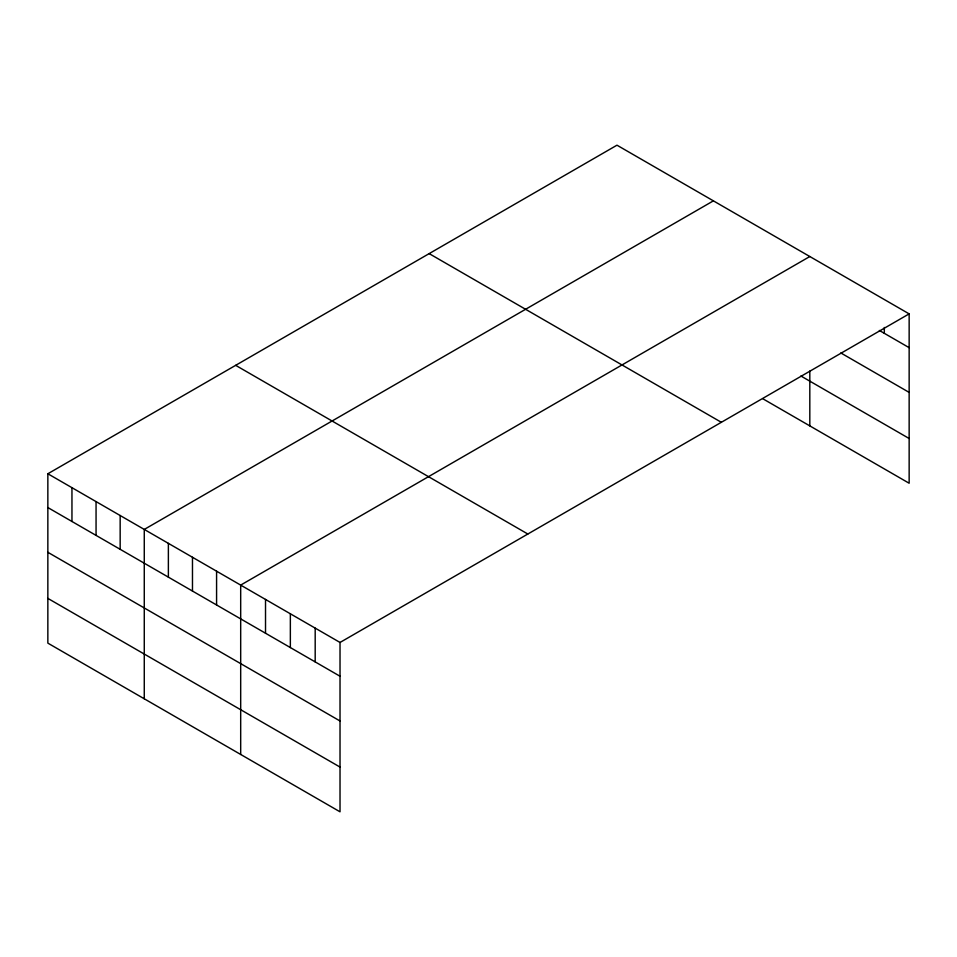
<?xml version="1.0" encoding="UTF-8"?>
<svg xmlns="http://www.w3.org/2000/svg" width="957" height="957" viewBox="0 0 957 957"><rect width="100%" height="100%" fill="white"/><g stroke="black" fill="none" stroke-linecap="round" stroke-linejoin="round"><path stroke-width="1.44" d="M909.15 313.872L340.022 642.458L340.022 811.811L47.85 643.128L47.85 473.763L616.978 145.189L909.15 313.872L909.15 483.237L762.873 398.782M713.396 200.85L144.268 529.436L144.268 698.789M809.813 256.524L240.685 585.098L240.685 754.463M879.351 330.452L909.15 347.666M840.856 352.966L909.15 392.394M800.925 376.017L909.15 438.497M429.167 253.617L721.339 422.3M235.661 365.335L527.833 534.018M47.85 473.763L340.022 642.458M47.85 507.557L340.022 676.24M47.85 552.297L340.022 720.98M47.85 598.388L340.022 767.071M884.316 327.45L884.316 333.323M809.813 371.053L809.813 425.877M315.188 628.115L315.188 661.909M290.354 613.772L290.354 647.566M265.52 599.441L265.52 633.223M216.581 571.185L216.581 604.98M192.477 557.273L192.477 591.055M168.372 543.349L168.372 577.143M120.163 515.512L120.163 549.306M96.059 501.6L96.059 535.394M71.954 487.687L71.954 521.469"/></g></svg>
